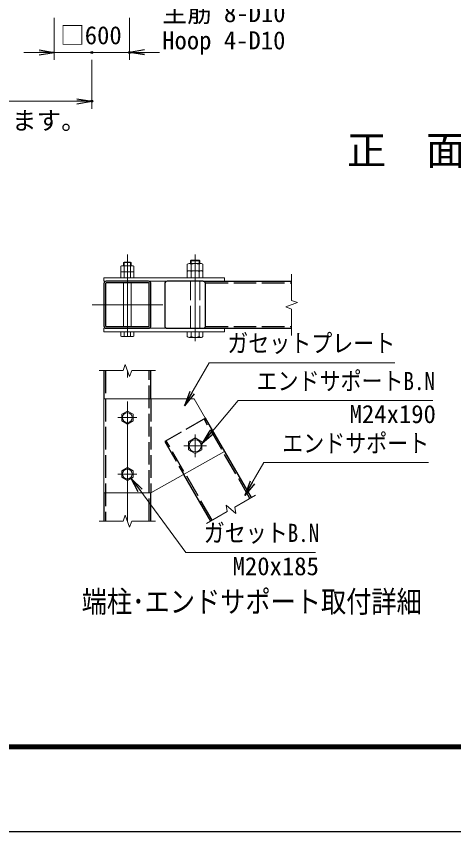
# Model space of a CAD drawing. Units: millimetres, scale not verified. Extents: x -12600 to 12600, y -8910 to 8910.
# Drawn here: x -7943 to -4458, y -8910 to -2415 of the extents above; entities that cross this region are included whole.
import ezdxf
from ezdxf.enums import TextEntityAlignment as Align

# ---------------------------------------------------------------- set-up
doc = ezdxf.new("R2010")
doc.units = ezdxf.units.MM
doc.header["$LTSCALE"] = 30
doc.header["$PDMODE"] = 32
doc.header["$PDSIZE"] = 15
doc.linetypes.add('DASHED', pattern=[7.5, 6, -1.5])
doc.linetypes.add('USER1', pattern=[50.8, 31.75, -6.35, 6.35, -6.35])
for name, color, linetype, lineweight in [('0-0_D-STR1', 1, 'Continuous', 25), ('0-1_D-BMK', 2, 'USER1', 13), ('0-2_D-STR3', 3, 'Continuous', 13), ('0-4_D-STR-DIM', 7, 'Continuous', 13), ('0-7_D-STR-TXT', 7, 'Continuous', 13), ('0-8_D-TTL-TXT', 7, 'Continuous', 13), ('0-C_D-TTL', 7, 'Continuous', 25)]:
    doc.layers.add(name, color=color, linetype=linetype, lineweight=lineweight)
doc.layers.add('0-5_0', color=7, linetype='Continuous')
doc.layers.add('0-6_Defpoints', color=8, linetype='Continuous')
doc.styles.add('ＭＳ ゴシック', font='')
doc.styles.get('ＭＳ ゴシック').set_extended_font_data('MS Gothic')

# ---------------------------------------------------------------- blocks, each defined once
blk = doc.blocks.new('_Open')
at = {"layer": '0-5_0'}
blk.add_line((-30, 5), (0, 0), dxfattribs=at)
blk.add_lwpolyline([(-30, -5), (0, 0), (-30, 0)], dxfattribs=at)

msp = doc.modelspace()

# ---------------------------------------------------------------- linework, layer by layer
at = {"layer": '0-0_D-STR1'}
for p, q in [((-7245.49, -4544.61), (-7245.49, -4881.21)), ((-7231.99, -4544.61), (-7231.99, -4881.21)), ((-6889.69, -4525.41), (-7226.29, -4525.41)), ((-6889.69, -4538.91), (-7226.29, -4538.91)), ((-6883.99, -4881.21), (-6883.99, -4544.61)), ((-6870.49, -4881.21), (-6870.49, -4544.61)), ((-6759.98, -4544.61), (-6759.98, -4881.21)), ((-6454.42, -4525.41), (-6740.78, -4525.41)), ((-6454.42, -4525.41), (-5749.14, -4525.41)), ((-6435.22, -4881.21), (-6435.22, -4544.61)), ((-7226.29, -4886.91), (-6889.69, -4886.91)), ((-7226.29, -4900.41), (-6889.69, -4900.41)), ((-6740.78, -4900.41), (-6454.42, -4900.41)), ((-6454.42, -4900.41), (-5749.14, -4900.41)), ((-7245.49, -5236.44), (-7245.49, -5461.44)), ((-6870.49, -5461.44), (-6870.49, -5236.44)), ((-6069.48, -6248.94), (-6435.22, -5615.45)), ((-6394.24, -6436.44), (-6609.23, -6064.06)), ((-7245.49, -6211.44), (-7245.49, -6436.44)), ((-6870.49, -6436.44), (-6870.49, -6211.44))]:
    msp.add_line(p, q, dxfattribs=at)
at = {"layer": '0-0_D-STR1', "linetype": 'DASHED'}
for p, q in [((-6436.09, -4538.91), (-5749.14, -4538.91)), ((-6436.09, -4886.91), (-5749.14, -4886.91)), ((-7231.99, -5236.44), (-7231.99, -6436.44)), ((-6883.99, -6436.44), (-6883.99, -5236.44)), ((-6870.49, -5461.44), (-6870.49, -6211.44)), ((-6435.22, -5615.45), (-6759.98, -5802.95)), ((-6081.17, -6255.69), (-6446.91, -5622.2)), ((-6759.98, -5802.95), (-6609.23, -6064.06)), ((-6382.54, -6429.69), (-6748.29, -5796.2))]:
    msp.add_line(p, q, dxfattribs=at)
at = {"layer": '0-0_D-STR1'}
for centre, radius, start, end in [((-7226.29, -4544.61), 19.2, 90, 180), ((-7226.29, -4544.61), 5.7, 90, 180), ((-6889.69, -4544.61), 19.2, 0, 90), ((-6889.69, -4544.61), 5.7, 0, 90), ((-6740.78, -4544.61), 19.2, 90, 180), ((-6454.42, -4544.61), 19.2, 0, 90), ((-7226.29, -4881.21), 19.2, 180, 270), ((-7226.29, -4881.21), 5.7, 180, 270), ((-6889.69, -4881.21), 19.2, 270, 0), ((-6889.69, -4881.21), 5.7, 270, 0), ((-6740.78, -4881.21), 19.2, 180, 270), ((-6454.42, -4881.21), 19.2, 270, 0)]:
    msp.add_arc(centre, radius, start, end, dxfattribs=at)
at = {"layer": '0-1_D-BMK'}
for p, q in [((-7057.99, -4968.58), (-7057.99, -4312.08)), ((-6517.99, -5001.92), (-6517.99, -4312.08)), ((-7339.24, -4712.91), (-6776.74, -4712.91)), ((-7057.99, -6436.44), (-7057.99, -5236.44)), ((-6982.99, -5611.44), (-7132.99, -5611.44)), ((-6517.99, -5746.44), (-6517.99, -5926.44)), ((-6607.99, -5836.44), (-6427.99, -5836.44)), ((-6982.99, -6061.44), (-7132.99, -6061.44))]:
    msp.add_line(p, q, dxfattribs=at)
at = {"layer": '0-2_D-STR3'}
for p, q in [((-7109.89, -4450.41), (-7109.89, -4406.61)), ((-7097.69, -4402.41), (-7019.05, -4402.41)), ((-7087.99, -4376.47), (-7083.93, -4372.41)), ((-7087.99, -4402.41), (-7087.99, -4376.47)), ((-7087.99, -4376.47), (-7027.99, -4376.47)), ((-7083.94, -4450.41), (-7083.94, -4406.61)), ((-7083.93, -4372.41), (-7032.05, -4372.41)), ((-7083.93, -4402.41), (-7083.93, -4376.47)), ((-7027.99, -4376.47), (-7032.05, -4372.41)), ((-7032.05, -4402.41), (-7032.05, -4376.47)), ((-7032.04, -4450.41), (-7032.04, -4406.61)), ((-7027.99, -4402.41), (-7027.99, -4376.47)), ((-7006.09, -4406.61), (-7006.09, -4450.41)), ((-6580.39, -4441.41), (-6580.39, -4390.41)), ((-6565.07, -4384.41), (-6468.54, -4384.41)), ((-6553.99, -4362.28), (-6549.12, -4357.41)), ((-6553.99, -4384.41), (-6553.99, -4362.28)), ((-6553.99, -4362.28), (-6481.99, -4362.28)), ((-6549.19, -4441.41), (-6549.19, -4390.41)), ((-6549.12, -4357.41), (-6486.87, -4357.41)), ((-6549.12, -4384.41), (-6549.12, -4357.41)), ((-6486.87, -4384.41), (-6486.87, -4357.41)), ((-6486.87, -4357.41), (-6481.99, -4362.28)), ((-6486.79, -4441.41), (-6486.79, -4390.41)), ((-6481.99, -4384.41), (-6481.99, -4362.28)), ((-6455.59, -4390.41), (-6455.59, -4441.41)), ((-7109.89, -4450.41), (-7006.09, -4450.41)), ((-7109.89, -4498.41), (-7109.89, -4454.61)), ((-7097.69, -4450.41), (-7019.05, -4450.41)), ((-7083.94, -4498.41), (-7083.94, -4454.61)), ((-7032.04, -4498.41), (-7032.04, -4454.61)), ((-7006.09, -4454.61), (-7006.09, -4498.41)), ((-6580.39, -4441.41), (-6455.59, -4441.41)), ((-6580.39, -4498.41), (-6580.39, -4447.41)), ((-6565.07, -4441.41), (-6468.54, -4441.41)), ((-6549.19, -4498.41), (-6549.19, -4447.41)), ((-6486.79, -4498.41), (-6486.79, -4447.41)), ((-6455.59, -4447.41), (-6455.59, -4498.41)), ((-7245.49, -4498.41), (-6285.49, -4498.41)), ((-7245.49, -4498.41), (-7245.49, -4525.41)), ((-7245.49, -4525.41), (-6285.49, -4525.41)), ((-7109.89, -4498.41), (-7006.09, -4498.41)), ((-7087.99, -4886.91), (-7087.99, -4538.91)), ((-7027.99, -4886.91), (-7027.99, -4538.91)), ((-6580.39, -4498.41), (-6455.59, -4498.41)), ((-6285.49, -4498.41), (-6285.49, -4525.41)), ((-7245.49, -4900.41), (-6285.49, -4900.41)), ((-7245.49, -4927.41), (-7245.49, -4900.41)), ((-7245.49, -4927.41), (-6285.49, -4927.41)), ((-7109.89, -4927.41), (-7006.09, -4927.41)), ((-7109.89, -4962.21), (-7109.89, -4927.41)), ((-7083.94, -4962.21), (-7083.94, -4927.41)), ((-7032.04, -4962.21), (-7032.04, -4927.41)), ((-7006.09, -4962.21), (-7006.09, -4927.41)), ((-6580.39, -4927.41), (-6455.59, -4927.41)), ((-6580.39, -4966.41), (-6580.39, -4927.41)), ((-6549.19, -4966.41), (-6549.19, -4927.41)), ((-6486.79, -4966.41), (-6486.79, -4927.41)), ((-6455.59, -4966.41), (-6455.59, -4927.41)), ((-6285.49, -4927.41), (-6285.49, -4900.41)), ((-7097.69, -4966.41), (-7019.05, -4966.41)), ((-6565.07, -4972.41), (-6468.54, -4972.41)), ((-6870.49, -5461.44), (-7245.49, -5461.44)), ((-7245.49, -5461.44), (-7245.49, -6211.44)), ((-6525.49, -5461.44), (-6870.49, -5461.44))]:
    msp.add_line(p, q, dxfattribs=at)
at = {"layer": '0-2_D-STR3', "linetype": 'DASHED'}
for p, q in [((-6553.99, -4900.41), (-6553.99, -4525.41)), ((-6481.99, -4900.41), (-6481.99, -4525.41))]:
    msp.add_line(p, q, dxfattribs=at)
at = {"layer": '0-2_D-STR3'}
msp.add_lwpolyline([(-6525.49, -5461.44), (-6285.49, -5881.44), (-6870.49, -6211.44), (-7245.49, -6211.44)], dxfattribs=at)
for points in [[(-7013.05, -5585.49), (-7057.99, -5559.54), (-7102.94, -5585.49), (-7102.94, -5637.39), (-7057.99, -5663.34), (-7013.05, -5637.39)], [(-6572.03, -5867.64), (-6517.99, -5898.84), (-6463.95, -5867.64), (-6463.95, -5805.24), (-6517.99, -5774.04), (-6572.03, -5805.24)], [(-7013.05, -6035.49), (-7057.99, -6009.54), (-7102.94, -6035.49), (-7102.94, -6087.39), (-7057.99, -6113.34), (-7013.05, -6087.39)]]:
    msp.add_lwpolyline(points, close=True, dxfattribs=at)
for centre, radius in [((-7057.99, -5611.44), 39.31), ((-6517.99, -5836.44), 48.27), ((-7057.99, -6061.44), 39.31)]:
    msp.add_circle(centre, radius, dxfattribs=at)
for centre, radius, start, end in [((-7096.92, -4424.48), 22.09, 54.01973, 125.98027), ((-7057.99, -4484.67), 82.27, 71.61284, 108.38716), ((-7019.07, -4424.55), 22.14, 54.12648, 125.87352), ((-6564.79, -4407.68), 23.27, 47.91412, 132.08588), ((-6517.99, -4468.53), 84.12, 68.22895, 111.77105), ((-6471.19, -4407.1), 22.85, 46.94085, 133.05915), ((-7096.92, -4472.48), 22.09, 54.01973, 125.98027), ((-7057.99, -4532.67), 82.27, 71.61284, 108.38716), ((-7019.07, -4472.55), 22.14, 54.12648, 125.87352), ((-6564.79, -4464.68), 23.27, 47.91412, 132.08588), ((-6517.99, -4525.53), 84.12, 68.22895, 111.77105), ((-6471.19, -4464.1), 22.85, 46.94085, 133.05915), ((-7096.92, -4944.34), 22.09, 234.01973, 305.98027), ((-7057.99, -4884.14), 82.27, 251.61284, 288.38716), ((-7019.07, -4944.27), 22.14, 234.12648, 305.87352), ((-6564.79, -4949.13), 23.27, 227.91412, 312.08588), ((-6517.99, -4888.29), 84.12, 248.22895, 291.77105), ((-6471.19, -4949.71), 22.85, 226.94085, 313.05915)]:
    msp.add_arc(centre, radius, start, end, dxfattribs=at)
at = {"layer": '0-4_D-STR-DIM'}
for p, q in [((-7641.98, -2426.61), (-7641.98, -2763.13)), ((-7041.98, -2426.61), (-7041.98, -2763.13)), ((-7761.98, -2703.13), (-7881.98, -2703.13)), ((-7641.98, -2703.13), (-7041.98, -2703.13)), ((-6921.98, -2703.13), (-6801.98, -2703.13)), ((-7341.98, -2763.13), (-7341.98, -3151.96)), ((-9897.98, -3091.96), (-7461.98, -3091.96)), ((-5749.14, -4469.16), (-5749.14, -4678.28)), ((-5701.57, -4695.59), (-5796.71, -4730.22)), ((-5796.71, -4730.22), (-5749.14, -4747.54)), ((-5749.14, -4678.28), (-5701.57, -4695.59)), ((-5749.14, -4747.54), (-5749.14, -4956.66)), ((-7075.31, -5188.87), (-7092.62, -5236.44)), ((-7040.68, -5284.01), (-7075.31, -5188.87)), ((-7282.99, -5236.44), (-7092.62, -5236.44)), ((-7023.36, -5236.44), (-7040.68, -5284.01)), ((-7023.36, -5236.44), (-6832.99, -5236.44)), ((-6201.87, -6325.38), (-6037, -6230.19)), ((-6426.71, -6455.19), (-6261.85, -6360.01)), ((-6270.64, -6310.15), (-6261.85, -6360.01)), ((-6193.07, -6375.23), (-6270.64, -6310.15)), ((-6201.87, -6325.38), (-6193.07, -6375.23)), ((-7075.31, -6388.87), (-7092.62, -6436.44)), ((-7040.68, -6484.01), (-7075.31, -6388.87)), ((-7282.99, -6436.44), (-7092.62, -6436.44)), ((-7023.36, -6436.44), (-7040.68, -6484.01)), ((-7023.36, -6436.44), (-6832.99, -6436.44))]:
    msp.add_line(p, q, dxfattribs=at)
at = {"layer": '0-6_Defpoints'}
for p in [(-7341.98, -2703.13), (-7041.98, -2703.13), (-7341.98, -3091.96)]:
    msp.add_point(p, dxfattribs=at)
at = {"layer": '0-7_D-STR-TXT'}
for points in [[(-4925.9, -5176.66), (-6405.83, -5176.66), (-6601.69, -5515.9)], [(-4625.76, -5474.74), (-6174.98, -5474.74), (-6462.67, -5818.97)], [(-4659.05, -5969.82), (-5970.7, -5969.82), (-6120.99, -6230.13)], [(-5558.04, -6686.58), (-6593.29, -6686.58), (-7026.32, -6097.35)]]:
    msp.add_lwpolyline(points, dxfattribs=at)
at = {"layer": '0-C_D-TTL', "color": 2}
msp.add_lwpolyline([(-12600, 8910), (12600, 8910), (12600, -8910), (-12600, -8910)], close=True, dxfattribs=at)
at = {"layer": '0-C_D-TTL'}
for points in [[(-11790, 8250), (11790, 8250), (11790, -8250), (-11790, -8250)], [(-11782.5, 8242.5), (11782.5, 8242.5), (11782.5, -8242.5), (-11782.5, -8242.5)], [(-11775, 8235), (11775, 8235), (11775, -8235), (-11775, -8235)], [(-11767.5, 8227.5), (11767.5, 8227.5), (11767.5, -8227.5), (-11767.5, -8227.5)], [(-11760, 8220), (11760, 8220), (11760, -8220), (-11760, -8220)]]:
    msp.add_lwpolyline(points, close=True, dxfattribs=at)

# ---------------------------------------------------------------- block references
at = {"layer": '0-4_D-STR-DIM', "xscale": 4, "yscale": 4}
for p in [(-7641.98, -2703.13), (-7341.98, -3091.96)]:
    msp.add_blockref('_Open', p, dxfattribs=at)
at = {"layer": '0-4_D-STR-DIM', "xscale": 4, "yscale": 4, "rotation": 180}
msp.add_blockref('_Open', (-7041.98, -2703.13), dxfattribs=at)
at = {"layer": '0-7_D-STR-TXT', "xscale": 4, "yscale": 4}
for p, rotation in [((-6602.69, -5517.63), 240), ((-6463.95, -5820.5), 230.11237), ((-7027.5, -6095.74), 126.31217), ((-6121.99, -6231.86), 240)]:
    msp.add_blockref('_Open', p, dxfattribs=dict(at, rotation=rotation))

# ---------------------------------------------------------------- texts
at = {"layer": '0-4_D-STR-DIM', "style": 'ＭＳ ゴシック'}
msp.add_text('□600', height=144.3, dxfattribs=at).set_placement((-7594.43, -2681.38), align=Align.BOTTOM_LEFT)
at = {"layer": '0-7_D-STR-TXT', "style": 'ＭＳ ゴシック'}
for s, p in [('主筋 8-D10', (-6780.49, -2505.06)), ('Hoop 4-D10', (-6780.49, -2722.06)), ('※隅部は寸法が異なります。', (-9946.99, -3361.1)), ('M24x190', (-5287.28, -5698.73)), ('M20x185', (-6219.55, -6910.56))]:
    msp.add_text(s, height=144.3, dxfattribs=at).set_placement(p, align=Align.BOTTOM_LEFT)
at = {"layer": '0-7_D-STR-TXT', "style": 'ＭＳ ゴシック', "width": 0.85}
for s, p in [('ガセットプレート', (-6262.2, -5134.71)), ('エンドサポートB.N', (-6029.06, -5435.85)), ('エンドサポート', (-5824.78, -5930.92)), ('ガセットB.N', (-6449.66, -6645.39))]:
    msp.add_text(s, height=144.3, dxfattribs=at).set_placement(p, align=Align.BOTTOM_LEFT)
at = {"layer": '0-8_D-TTL-TXT', "style": 'ＭＳ ゴシック'}
msp.add_text('正\u3000面\u3000図', height=230.9, dxfattribs=at).set_placement((-5309.08, -3666.97), align=Align.BOTTOM_LEFT)
at = {"layer": '0-8_D-TTL-TXT', "style": 'ＭＳ ゴシック', "width": 0.85}
msp.add_text('端柱･エンドサポート取付詳細', height=173.1, dxfattribs=at).set_placement((-7422.17, -7215.75), align=Align.BOTTOM_LEFT)

doc.saveas('drawing.dxf')
